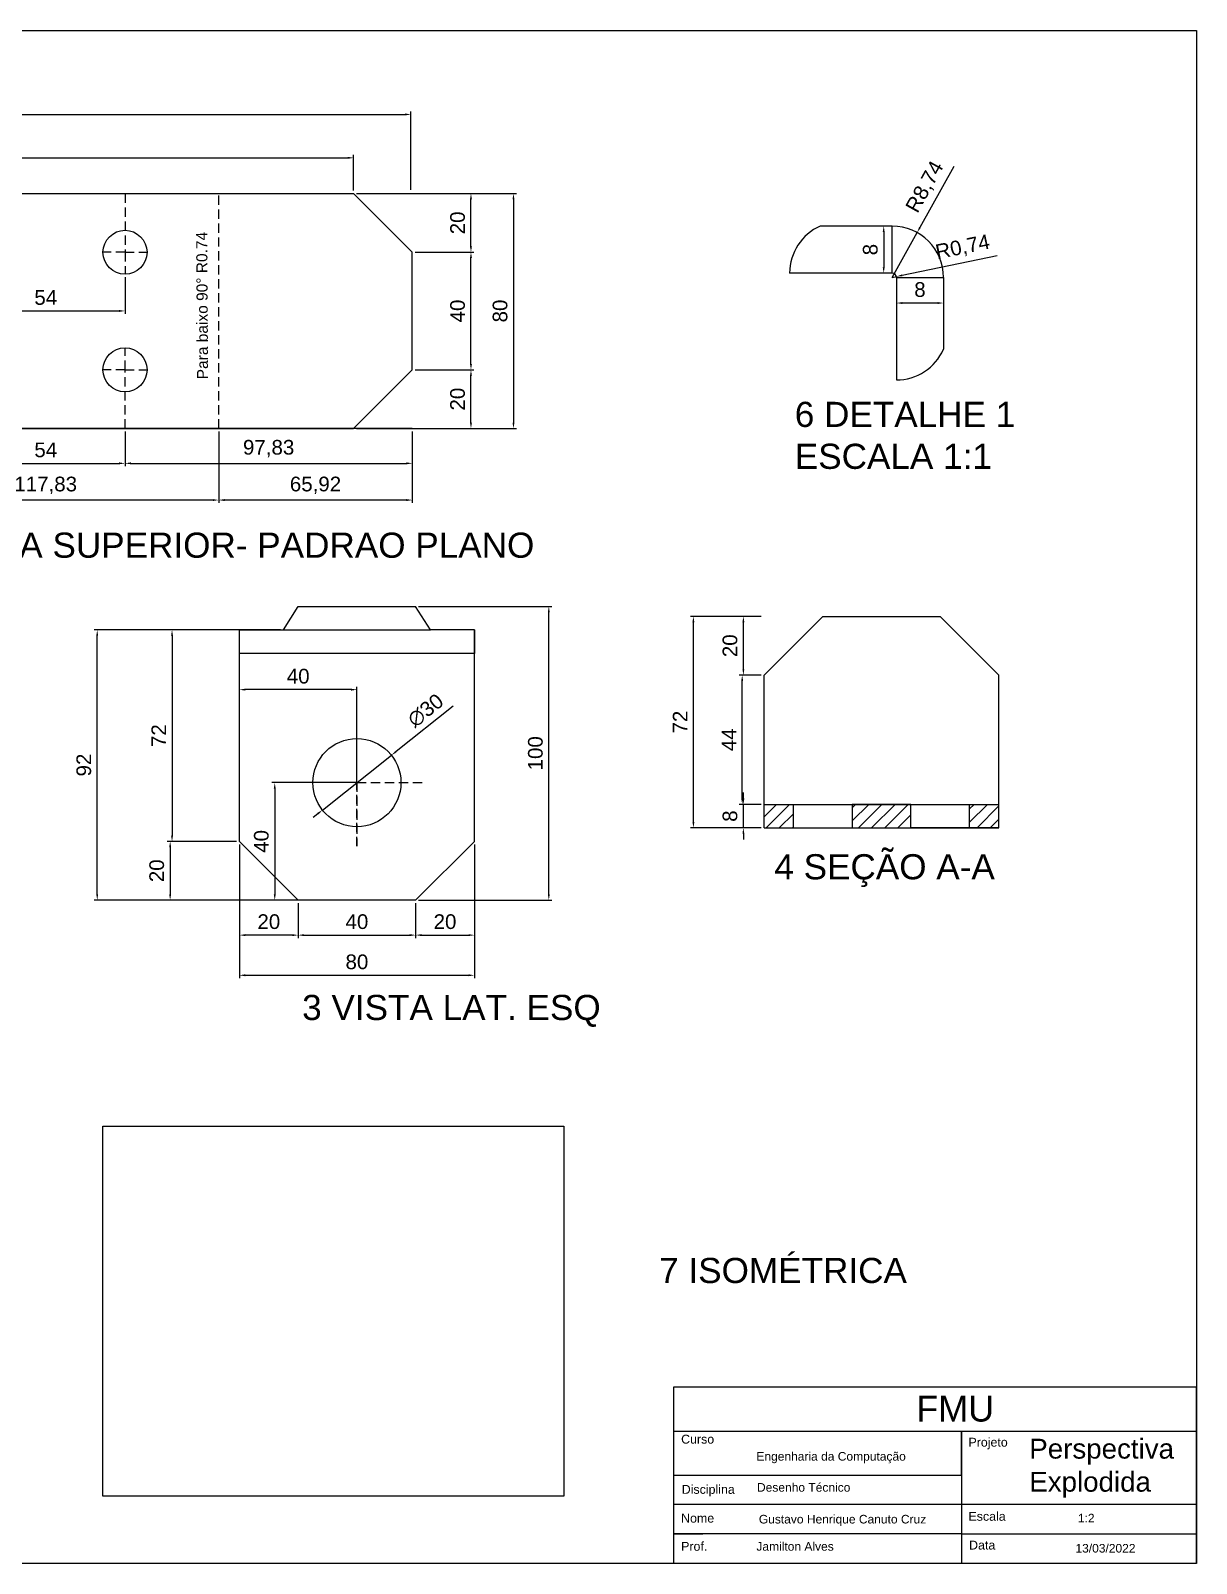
# Model space of a CAD drawing. Header units: millimetres. Extents: x 1505 to 2349, y 1843 to 2365.
# Drawn here: x 1952 to 2349, y 1843 to 2365 of the extents above; entities that cross this region are included whole.
import ezdxf

# ---------------------------------------------------------------- set-up
doc = ezdxf.new("R2010")
doc.units = ezdxf.units.MM
doc.linetypes.add('HIDDEN2', pattern=[4.7625, 3.175, -1.5875])
for name, color, linetype in [('medida 2', 155, 'Continuous'), ('Medidas', 251, 'Continuous'), ('NOMES', 12, 'Continuous'), ('Pontilhado', 7, 'HIDDEN2')]:
    doc.layers.add(name, color=color, linetype=linetype)
doc.styles.get("Standard").update_dxf_attribs({"font": 'arial.ttf'})
doc.dimstyles.new('ISO-25', dxfattribs={"dimtxt": 5, "dimasz": 2, "dimexe": 1, "dimexo": 1, "dimgap": 2, "dimtad": 1, "dimtxsty": 'Standard', "dimcen": 2.5, "dimadec": 0, "dimazin": 0, "dimtfac": 1, "dimtmove": 0, "dimatfit": 3, "dimfxl": 1, "dimarcsym": 0})
picture_1 = doc.add_image_def('image1.jpg', size_in_pixel=(440, 353))

# ---------------------------------------------------------------- blocks, each defined once
blk = doc.blocks.new('*D1')
at = {"layer": 'Defpoints', "color": 0, "transparency": 16777216}
for p in [(2081.22, 2336.63), (1601.9, 2309.99), (2081.22, 2309.99)]:
    blk.add_point(p, dxfattribs=at)
at = {"layer": 'Medidas', "color": 0, "lineweight": -2, "transparency": 16777216}
for p, q in [((1601.9, 2310.99), (1601.9, 2337.63)), ((1603.9, 2336.63), (2079.22, 2336.63)), ((2081.22, 2310.99), (2081.22, 2337.63))]:
    blk.add_line(p, q, dxfattribs=at)
at = {"layer": 'Medidas', "color": 0, "transparency": 16777216}
for points in [[(1603.9, 2336.97), (1603.9, 2336.3), (1601.9, 2336.63)], [(2079.22, 2336.97), (2079.22, 2336.3), (2081.22, 2336.63)]]:
    blk.add_solid(points, dxfattribs=at)
at = {"layer": 'Medidas', "color": 0, "transparency": 16777216, "insert": (1841.56, 2341.64), "char_height": 5, "attachment_point": 5}
blk.add_mtext('479,32', dxfattribs=at)
blk = doc.blocks.new('*D3')
at = {"layer": 'Defpoints', "color": 0, "transparency": 16777216}
for p in [(2061.7, 2309.71), (2061.7, 2229.71), (2116.15, 2229.71)]:
    blk.add_point(p, dxfattribs=at)
at = {"layer": 'Medidas', "color": 0, "lineweight": -2, "transparency": 16777216}
for p, q in [((2062.7, 2309.71), (2117.15, 2309.71)), ((2116.15, 2307.71), (2116.15, 2231.71)), ((2062.7, 2229.71), (2117.15, 2229.71))]:
    blk.add_line(p, q, dxfattribs=at)
at = {"layer": 'Medidas', "color": 0, "transparency": 16777216}
for points in [[(2115.82, 2307.71), (2116.48, 2307.71), (2116.15, 2309.71)], [(2115.82, 2231.71), (2116.48, 2231.71), (2116.15, 2229.71)]]:
    blk.add_solid(points, dxfattribs=at)
at = {"layer": 'Medidas', "color": 0, "transparency": 16777216, "insert": (2111.6, 2269.71), "char_height": 5, "attachment_point": 5, "rotation": 90}
blk.add_mtext('80', dxfattribs=at)
blk = doc.blocks.new('*D4')
at = {"layer": 'Defpoints', "color": 0, "transparency": 16777216}
for p in [(2081.7, 2249.71), (2101.68, 2249.71), (2081.7, 2229.71)]:
    blk.add_point(p, dxfattribs=at)
at = {"layer": 'Medidas', "color": 0, "lineweight": -2, "transparency": 16777216}
for p, q in [((2082.7, 2249.71), (2102.68, 2249.71)), ((2101.68, 2231.71), (2101.68, 2247.71)), ((2082.7, 2229.71), (2102.68, 2229.71))]:
    blk.add_line(p, q, dxfattribs=at)
at = {"layer": 'Medidas', "color": 0, "transparency": 16777216}
for points in [[(2101.34, 2247.71), (2102.01, 2247.71), (2101.68, 2249.71)], [(2101.34, 2231.71), (2102.01, 2231.71), (2101.68, 2229.71)]]:
    blk.add_solid(points, dxfattribs=at)
at = {"layer": 'Medidas', "color": 0, "transparency": 16777216, "insert": (2097.13, 2239.71), "char_height": 5, "attachment_point": 5, "rotation": 90}
blk.add_mtext('20', dxfattribs=at)
blk = doc.blocks.new('*D5')
at = {"layer": 'Defpoints', "color": 0, "transparency": 16777216}
for p in [(2081.7, 2289.71), (2101.68, 2289.71), (2081.7, 2249.71)]:
    blk.add_point(p, dxfattribs=at)
at = {"layer": 'Medidas', "color": 0, "lineweight": -2, "transparency": 16777216}
for p, q in [((2082.7, 2289.71), (2102.68, 2289.71)), ((2101.68, 2251.71), (2101.68, 2287.71)), ((2082.7, 2249.71), (2102.68, 2249.71))]:
    blk.add_line(p, q, dxfattribs=at)
at = {"layer": 'Medidas', "color": 0, "transparency": 16777216}
for points in [[(2101.34, 2287.71), (2102.01, 2287.71), (2101.68, 2289.71)], [(2101.34, 2251.71), (2102.01, 2251.71), (2101.68, 2249.71)]]:
    blk.add_solid(points, dxfattribs=at)
at = {"layer": 'Medidas', "color": 0, "transparency": 16777216, "insert": (2097.13, 2269.71), "char_height": 5, "attachment_point": 5, "rotation": 90}
blk.add_mtext('40', dxfattribs=at)
blk = doc.blocks.new('*D6')
at = {"layer": 'Defpoints', "color": 0, "transparency": 16777216}
for p in [(2081.7, 2309.71), (2101.68, 2309.71), (2081.7, 2289.71)]:
    blk.add_point(p, dxfattribs=at)
at = {"layer": 'Medidas', "color": 0, "lineweight": -2, "transparency": 16777216}
for p, q in [((2082.7, 2309.71), (2102.68, 2309.71)), ((2101.68, 2291.71), (2101.68, 2307.71)), ((2082.7, 2289.71), (2102.68, 2289.71))]:
    blk.add_line(p, q, dxfattribs=at)
at = {"layer": 'Medidas', "color": 0, "transparency": 16777216}
for points in [[(2101.34, 2307.71), (2102.01, 2307.71), (2101.68, 2309.71)], [(2101.34, 2291.71), (2102.01, 2291.71), (2101.68, 2289.71)]]:
    blk.add_solid(points, dxfattribs=at)
at = {"layer": 'Medidas', "color": 0, "transparency": 16777216, "insert": (2097.13, 2299.71), "char_height": 5, "attachment_point": 5, "rotation": 90}
blk.add_mtext('20', dxfattribs=at)
blk = doc.blocks.new('*D11')
at = {"layer": 'Defpoints', "color": 0, "transparency": 16777216}
for p in [(2061.7, 2321.86), (1797.21, 2309.71), (2061.7, 2309.71)]:
    blk.add_point(p, dxfattribs=at)
at = {"layer": 'Medidas', "color": 0, "lineweight": -2, "transparency": 16777216}
for p, q in [((1797.21, 2310.71), (1797.21, 2322.86)), ((2061.7, 2310.71), (2061.7, 2322.86)), ((1799.21, 2321.86), (2059.7, 2321.86))]:
    blk.add_line(p, q, dxfattribs=at)
at = {"layer": 'Medidas', "color": 0, "transparency": 16777216}
for points in [[(1799.21, 2322.19), (1799.21, 2321.53), (1797.21, 2321.86)], [(2059.7, 2322.19), (2059.7, 2321.53), (2061.7, 2321.86)]]:
    blk.add_solid(points, dxfattribs=at)
at = {"layer": 'Medidas', "color": 0, "transparency": 16777216, "insert": (1929.45, 2326.86), "char_height": 5, "attachment_point": 5}
blk.add_mtext('264,49', dxfattribs=at)
blk = doc.blocks.new('*D12')
at = {"layer": 'Defpoints', "color": 0, "transparency": 16777216}
for p in [(1929.87, 2282.21), (1983.87, 2282.21), (1983.87, 2269.73)]:
    blk.add_point(p, dxfattribs=at)
at = {"layer": 'Medidas', "color": 0, "lineweight": -2, "transparency": 16777216}
for p, q in [((1929.87, 2281.21), (1929.87, 2268.73)), ((1983.87, 2281.21), (1983.87, 2268.73)), ((1931.87, 2269.73), (1981.87, 2269.73))]:
    blk.add_line(p, q, dxfattribs=at)
at = {"layer": 'Medidas', "color": 0, "transparency": 16777216}
for points in [[(1931.87, 2270.07), (1931.87, 2269.4), (1929.87, 2269.73)], [(1981.87, 2270.07), (1981.87, 2269.4), (1983.87, 2269.73)]]:
    blk.add_solid(points, dxfattribs=at)
at = {"layer": 'Medidas', "color": 0, "transparency": 16777216, "insert": (1956.87, 2274.28), "char_height": 5, "attachment_point": 5}
blk.add_mtext('54', dxfattribs=at)
blk = doc.blocks.new('*D13')
at = {"layer": 'Defpoints', "color": 0, "transparency": 16777216}
for p in [(1929.87, 2229.71), (1983.87, 2229.71), (1983.87, 2217.85)]:
    blk.add_point(p, dxfattribs=at)
at = {"layer": 'Medidas', "color": 0, "lineweight": -2, "transparency": 16777216}
for p, q in [((1929.87, 2228.71), (1929.87, 2216.85)), ((1983.87, 2228.71), (1983.87, 2216.85)), ((1931.87, 2217.85), (1981.87, 2217.85))]:
    blk.add_line(p, q, dxfattribs=at)
at = {"layer": 'Medidas', "color": 0, "transparency": 16777216}
for points in [[(1931.87, 2218.19), (1931.87, 2217.52), (1929.87, 2217.85)], [(1981.87, 2218.19), (1981.87, 2217.52), (1983.87, 2217.85)]]:
    blk.add_solid(points, dxfattribs=at)
at = {"layer": 'Medidas', "color": 0, "transparency": 16777216, "insert": (1956.87, 2222.4), "char_height": 5, "attachment_point": 5}
blk.add_mtext('54', dxfattribs=at)
blk = doc.blocks.new('*D16')
at = {"layer": 'Defpoints', "color": 0, "transparency": 16777216}
for p in [(1983.87, 2229.71), (2081.7, 2229.71), (2081.7, 2217.85)]:
    blk.add_point(p, dxfattribs=at)
at = {"layer": 'Medidas', "color": 0, "lineweight": -2, "transparency": 16777216}
for p, q in [((1983.87, 2228.71), (1983.87, 2216.85)), ((2081.7, 2228.71), (2081.7, 2216.85)), ((1985.87, 2217.85), (2079.7, 2217.85))]:
    blk.add_line(p, q, dxfattribs=at)
at = {"layer": 'Medidas', "color": 0, "transparency": 16777216}
for points in [[(1985.87, 2218.19), (1985.87, 2217.52), (1983.87, 2217.85)], [(2079.7, 2218.19), (2079.7, 2217.52), (2081.7, 2217.85)]]:
    blk.add_solid(points, dxfattribs=at)
at = {"layer": 'Medidas', "color": 0, "transparency": 16777216, "insert": (2032.78, 2222.86), "char_height": 5, "attachment_point": 5}
blk.add_mtext('97,83', dxfattribs=at)
blk = doc.blocks.new('*D17')
at = {"layer": 'Defpoints', "color": 0, "transparency": 16777216}
for p in [(2015.78, 2229.71), (2081.7, 2229.71), (2015.78, 2205.35)]:
    blk.add_point(p, dxfattribs=at)
at = {"layer": 'medida 2', "color": 0, "lineweight": -2, "transparency": 16777216}
for p, q in [((2015.78, 2228.71), (2015.78, 2204.35)), ((2081.7, 2228.71), (2081.7, 2204.35)), ((2079.7, 2205.35), (2017.78, 2205.35))]:
    blk.add_line(p, q, dxfattribs=at)
at = {"layer": 'medida 2', "color": 0, "transparency": 16777216}
for points in [[(2017.78, 2205.68), (2017.78, 2205.02), (2015.78, 2205.35)], [(2079.7, 2205.68), (2079.7, 2205.02), (2081.7, 2205.35)]]:
    blk.add_solid(points, dxfattribs=at)
at = {"layer": 'medida 2', "color": 0, "transparency": 16777216, "insert": (2048.74, 2210.35), "char_height": 5, "attachment_point": 5}
blk.add_mtext('65,92', dxfattribs=at)
blk = doc.blocks.new('*D18')
at = {"layer": 'Defpoints', "color": 0, "transparency": 16777216}
for p in [(1897.95, 2229.71), (2015.78, 2229.71), (1897.95, 2205.35)]:
    blk.add_point(p, dxfattribs=at)
at = {"layer": 'medida 2', "color": 0, "lineweight": -2, "transparency": 16777216}
for p, q in [((1897.95, 2228.71), (1897.95, 2204.35)), ((2015.78, 2228.71), (2015.78, 2204.35)), ((2013.78, 2205.35), (1899.95, 2205.35))]:
    blk.add_line(p, q, dxfattribs=at)
at = {"layer": 'medida 2', "color": 0, "transparency": 16777216}
for points in [[(1899.95, 2205.68), (1899.95, 2205.02), (1897.95, 2205.35)], [(2013.78, 2205.68), (2013.78, 2205.02), (2015.78, 2205.35)]]:
    blk.add_solid(points, dxfattribs=at)
at = {"layer": 'medida 2', "color": 0, "transparency": 16777216, "insert": (1956.86, 2210.35), "char_height": 5, "attachment_point": 5}
blk.add_mtext('117,83', dxfattribs=at)
blk = doc.blocks.new('*D67')
at = {"layer": 'Defpoints', "color": 0, "transparency": 16777216}
for p in [(2022.84, 2161.14), (1999.88, 2089.14), (2022.84, 2089.14)]:
    blk.add_point(p, dxfattribs=at)
at = {"layer": 'Medidas', "color": 0, "lineweight": -2, "transparency": 16777216}
for p, q in [((2021.84, 2161.14), (1998.88, 2161.14)), ((1999.88, 2159.14), (1999.88, 2091.14)), ((2021.84, 2089.14), (1998.88, 2089.14))]:
    blk.add_line(p, q, dxfattribs=at)
at = {"layer": 'Medidas', "color": 0, "transparency": 16777216}
for points in [[(1999.55, 2159.14), (2000.22, 2159.14), (1999.88, 2161.14)], [(1999.55, 2091.14), (2000.22, 2091.14), (1999.88, 2089.14)]]:
    blk.add_solid(points, dxfattribs=at)
at = {"layer": 'Medidas', "color": 0, "transparency": 16777216, "insert": (1995.37, 2125.14), "char_height": 5, "attachment_point": 5, "rotation": 90}
blk.add_mtext('72', dxfattribs=at)
blk = doc.blocks.new('*D68')
at = {"layer": 'Defpoints', "color": 0, "transparency": 16777216}
for p in [(2022.84, 2089.14), (1999.24, 2069.14), (2022.84, 2069.14)]:
    blk.add_point(p, dxfattribs=at)
at = {"layer": 'Medidas', "color": 0, "lineweight": -2, "transparency": 16777216}
for p, q in [((2021.84, 2089.14), (1998.24, 2089.14)), ((1999.24, 2087.14), (1999.24, 2071.14)), ((2021.84, 2069.14), (1998.24, 2069.14))]:
    blk.add_line(p, q, dxfattribs=at)
at = {"layer": 'Medidas', "color": 0, "transparency": 16777216}
for points in [[(1998.91, 2087.14), (1999.58, 2087.14), (1999.24, 2089.14)], [(1998.91, 2071.14), (1999.58, 2071.14), (1999.24, 2069.14)]]:
    blk.add_solid(points, dxfattribs=at)
at = {"layer": 'Medidas', "color": 0, "transparency": 16777216, "insert": (1994.69, 2079.14), "char_height": 5, "attachment_point": 5, "rotation": 90}
blk.add_mtext('20', dxfattribs=at)
blk = doc.blocks.new('*D69')
at = {"layer": 'Defpoints', "color": 0, "transparency": 16777216}
for p in [(2022.84, 2069.14), (2042.84, 2069.14), (2022.84, 2057.23)]:
    blk.add_point(p, dxfattribs=at)
at = {"layer": 'Medidas', "color": 0, "lineweight": -2, "transparency": 16777216}
for p, q in [((2022.84, 2068.14), (2022.84, 2056.23)), ((2042.84, 2068.14), (2042.84, 2056.23)), ((2040.84, 2057.23), (2024.84, 2057.23))]:
    blk.add_line(p, q, dxfattribs=at)
at = {"layer": 'Medidas', "color": 0, "transparency": 16777216}
for points in [[(2024.84, 2057.57), (2024.84, 2056.9), (2022.84, 2057.23)], [(2040.84, 2057.57), (2040.84, 2056.9), (2042.84, 2057.23)]]:
    blk.add_solid(points, dxfattribs=at)
at = {"layer": 'Medidas', "color": 0, "transparency": 16777216, "insert": (2032.84, 2061.79), "char_height": 5, "attachment_point": 5}
blk.add_mtext('20', dxfattribs=at)
blk = doc.blocks.new('*D70')
at = {"layer": 'Defpoints', "color": 0, "transparency": 16777216}
for p in [(2042.84, 2069.14), (2082.84, 2069.14), (2082.84, 2057.23)]:
    blk.add_point(p, dxfattribs=at)
at = {"layer": 'Medidas', "color": 0, "lineweight": -2, "transparency": 16777216}
for p, q in [((2042.84, 2068.14), (2042.84, 2056.23)), ((2082.84, 2068.14), (2082.84, 2056.23)), ((2044.84, 2057.23), (2080.84, 2057.23))]:
    blk.add_line(p, q, dxfattribs=at)
at = {"layer": 'Medidas', "color": 0, "transparency": 16777216}
for points in [[(2044.84, 2057.57), (2044.84, 2056.9), (2042.84, 2057.23)], [(2080.84, 2057.57), (2080.84, 2056.9), (2082.84, 2057.23)]]:
    blk.add_solid(points, dxfattribs=at)
at = {"layer": 'Medidas', "color": 0, "transparency": 16777216, "insert": (2062.84, 2061.79), "char_height": 5, "attachment_point": 5}
blk.add_mtext('40', dxfattribs=at)
blk = doc.blocks.new('*D71')
at = {"layer": 'Defpoints', "color": 0, "transparency": 16777216}
for p in [(2082.84, 2069.14), (2102.84, 2069.14), (2102.84, 2057.23)]:
    blk.add_point(p, dxfattribs=at)
at = {"layer": 'Medidas', "color": 0, "lineweight": -2, "transparency": 16777216}
for p, q in [((2082.84, 2068.14), (2082.84, 2056.23)), ((2102.84, 2068.14), (2102.84, 2056.23)), ((2084.84, 2057.23), (2100.84, 2057.23))]:
    blk.add_line(p, q, dxfattribs=at)
at = {"layer": 'Medidas', "color": 0, "transparency": 16777216}
for points in [[(2084.84, 2057.57), (2084.84, 2056.9), (2082.84, 2057.23)], [(2100.84, 2057.57), (2100.84, 2056.9), (2102.84, 2057.23)]]:
    blk.add_solid(points, dxfattribs=at)
at = {"layer": 'Medidas', "color": 0, "transparency": 16777216, "insert": (2092.84, 2061.79), "char_height": 5, "attachment_point": 5}
blk.add_mtext('20', dxfattribs=at)
blk = doc.blocks.new('*D72')
at = {"layer": 'Defpoints', "color": 0, "transparency": 16777216}
for p in [(2022.84, 2089.14), (2102.84, 2089.14), (2102.84, 2043.56)]:
    blk.add_point(p, dxfattribs=at)
at = {"layer": 'medida 2', "color": 0, "lineweight": -2, "transparency": 16777216}
for p, q in [((2022.84, 2088.14), (2022.84, 2042.56)), ((2102.84, 2088.14), (2102.84, 2042.56)), ((2024.84, 2043.56), (2100.84, 2043.56))]:
    blk.add_line(p, q, dxfattribs=at)
at = {"layer": 'medida 2', "color": 0, "transparency": 16777216}
for points in [[(2024.84, 2043.9), (2024.84, 2043.23), (2022.84, 2043.56)], [(2100.84, 2043.9), (2100.84, 2043.23), (2102.84, 2043.56)]]:
    blk.add_solid(points, dxfattribs=at)
at = {"layer": 'medida 2', "color": 0, "transparency": 16777216, "insert": (2062.84, 2048.11), "char_height": 5, "attachment_point": 5}
blk.add_mtext('80', dxfattribs=at)
blk = doc.blocks.new('*D73')
at = {"layer": 'Defpoints', "color": 0, "transparency": 16777216}
for p in [(2082.84, 2169.14), (2128.19, 2169.14), (2082.84, 2069.14)]:
    blk.add_point(p, dxfattribs=at)
at = {"layer": 'Medidas', "color": 0, "lineweight": -2, "transparency": 16777216}
for p, q in [((2083.84, 2169.14), (2129.19, 2169.14)), ((2128.19, 2071.14), (2128.19, 2167.14)), ((2083.84, 2069.14), (2129.19, 2069.14))]:
    blk.add_line(p, q, dxfattribs=at)
at = {"layer": 'Medidas', "color": 0, "transparency": 16777216}
for points in [[(2127.85, 2167.14), (2128.52, 2167.14), (2128.19, 2169.14)], [(2127.85, 2071.14), (2128.52, 2071.14), (2128.19, 2069.14)]]:
    blk.add_solid(points, dxfattribs=at)
at = {"layer": 'Medidas', "color": 0, "transparency": 16777216, "insert": (2123.63, 2119.14), "char_height": 5, "attachment_point": 5, "rotation": 90}
blk.add_mtext('100', dxfattribs=at)
blk = doc.blocks.new('*D74')
at = {"layer": 'Defpoints', "color": 0, "transparency": 16777216}
for p in [(2074.59, 2118.47), (2051.1, 2099.82)]:
    blk.add_point(p, dxfattribs=at)
at = {"layer": 'medida 2', "color": 0, "lineweight": -2, "transparency": 16777216}
for p, q in [((2095.64, 2135.18), (2076.16, 2119.71)), ((2051.1, 2099.82), (2074.59, 2118.47)), ((2049.53, 2098.57), (2047.96, 2097.33))]:
    blk.add_line(p, q, dxfattribs=at)
at = {"layer": 'medida 2', "color": 0, "transparency": 16777216}
for points in [[(2075.95, 2119.97), (2076.37, 2119.45), (2074.59, 2118.47)], [(2049.32, 2098.83), (2049.74, 2098.31), (2051.1, 2099.82)]]:
    blk.add_solid(points, dxfattribs=at)
at = {"layer": 'medida 2', "color": 0, "transparency": 16777216, "insert": (2086.23, 2133.7), "char_height": 5, "attachment_point": 5, "rotation": 38.4429}
blk.add_mtext('∅30', dxfattribs=at)
blk = doc.blocks.new('*D75')
at = {"layer": 'Defpoints', "color": 0, "transparency": 16777216}
for p in [(2062.84, 2109.14), (2034.86, 2069.14), (2062.84, 2069.14)]:
    blk.add_point(p, dxfattribs=at)
at = {"layer": 'Medidas', "color": 0, "lineweight": -2, "transparency": 16777216}
for p, q in [((2061.84, 2109.14), (2033.86, 2109.14)), ((2034.86, 2107.14), (2034.86, 2071.14)), ((2061.84, 2069.14), (2033.86, 2069.14))]:
    blk.add_line(p, q, dxfattribs=at)
at = {"layer": 'Medidas', "color": 0, "transparency": 16777216}
for points in [[(2034.53, 2107.14), (2035.19, 2107.14), (2034.86, 2109.14)], [(2034.53, 2071.14), (2035.19, 2071.14), (2034.86, 2069.14)]]:
    blk.add_solid(points, dxfattribs=at)
at = {"layer": 'Medidas', "color": 0, "transparency": 16777216, "insert": (2030.31, 2089.14), "char_height": 5, "attachment_point": 5, "rotation": 90}
blk.add_mtext('40', dxfattribs=at)
blk = doc.blocks.new('*D76')
at = {"layer": 'Defpoints', "color": 0, "transparency": 16777216}
for p in [(2022.84, 2140.8), (2062.84, 2109.14), (2022.84, 2089.14)]:
    blk.add_point(p, dxfattribs=at)
at = {"layer": 'Medidas', "color": 0, "lineweight": -2, "transparency": 16777216}
for p, q in [((2022.84, 2090.14), (2022.84, 2141.8)), ((2060.84, 2140.8), (2024.84, 2140.8)), ((2062.84, 2110.14), (2062.84, 2141.8))]:
    blk.add_line(p, q, dxfattribs=at)
at = {"layer": 'Medidas', "color": 0, "transparency": 16777216}
for points in [[(2024.84, 2141.14), (2024.84, 2140.47), (2022.84, 2140.8)], [(2060.84, 2141.14), (2060.84, 2140.47), (2062.84, 2140.8)]]:
    blk.add_solid(points, dxfattribs=at)
at = {"layer": 'Medidas', "color": 0, "transparency": 16777216, "insert": (2042.84, 2145.36), "char_height": 5, "attachment_point": 5}
blk.add_mtext('40', dxfattribs=at)
blk = doc.blocks.new('*D77')
at = {"layer": 'Defpoints', "color": 0, "transparency": 16777216}
for p in [(2194.44, 2101.75), (2201.48, 2101.75), (2201.48, 2093.75)]:
    blk.add_point(p, dxfattribs=at)
at = {"layer": 'Medidas', "color": 0, "lineweight": -2, "transparency": 16777216}
for p, q in [((2194.44, 2103.75), (2194.44, 2105.75)), ((2200.48, 2101.75), (2193.44, 2101.75)), ((2194.44, 2093.75), (2194.44, 2101.75)), ((2200.48, 2093.75), (2193.44, 2093.75)), ((2194.44, 2091.75), (2194.44, 2089.75))]:
    blk.add_line(p, q, dxfattribs=at)
at = {"layer": 'Medidas', "color": 0, "transparency": 16777216}
for points in [[(2194.11, 2103.75), (2194.78, 2103.75), (2194.44, 2101.75)], [(2194.11, 2091.75), (2194.78, 2091.75), (2194.44, 2093.75)]]:
    blk.add_solid(points, dxfattribs=at)
at = {"layer": 'Medidas', "color": 0, "transparency": 16777216, "insert": (2189.89, 2097.75), "char_height": 5, "attachment_point": 5, "rotation": 90}
blk.add_mtext('8', dxfattribs=at)
blk = doc.blocks.new('*D78')
at = {"layer": 'Defpoints', "color": 0, "transparency": 16777216}
for p in [(2194.04, 2145.75), (2201.48, 2145.75), (2201.48, 2101.75)]:
    blk.add_point(p, dxfattribs=at)
at = {"layer": 'Medidas', "color": 0, "lineweight": -2, "transparency": 16777216}
for p, q in [((2200.48, 2145.75), (2193.04, 2145.75)), ((2194.04, 2103.75), (2194.04, 2143.75)), ((2200.48, 2101.75), (2193.04, 2101.75))]:
    blk.add_line(p, q, dxfattribs=at)
at = {"layer": 'Medidas', "color": 0, "transparency": 16777216}
for points in [[(2193.71, 2143.75), (2194.37, 2143.75), (2194.04, 2145.75)], [(2193.71, 2103.75), (2194.37, 2103.75), (2194.04, 2101.75)]]:
    blk.add_solid(points, dxfattribs=at)
at = {"layer": 'Medidas', "color": 0, "transparency": 16777216, "insert": (2189.54, 2123.75), "char_height": 5, "attachment_point": 5, "rotation": 90}
blk.add_mtext('44', dxfattribs=at)
blk = doc.blocks.new('*D79')
at = {"layer": 'Defpoints', "color": 0, "transparency": 16777216}
for p in [(2194.44, 2165.75), (2201.48, 2165.75), (2201.48, 2145.75)]:
    blk.add_point(p, dxfattribs=at)
at = {"layer": 'Medidas', "color": 0, "lineweight": -2, "transparency": 16777216}
for p, q in [((2200.48, 2165.75), (2193.44, 2165.75)), ((2194.44, 2147.75), (2194.44, 2163.75)), ((2200.48, 2145.75), (2193.44, 2145.75))]:
    blk.add_line(p, q, dxfattribs=at)
at = {"layer": 'Medidas', "color": 0, "transparency": 16777216}
for points in [[(2194.11, 2163.75), (2194.78, 2163.75), (2194.44, 2165.75)], [(2194.11, 2147.75), (2194.78, 2147.75), (2194.44, 2145.75)]]:
    blk.add_solid(points, dxfattribs=at)
at = {"layer": 'Medidas', "color": 0, "transparency": 16777216, "insert": (2189.89, 2155.75), "char_height": 5, "attachment_point": 5, "rotation": 90}
blk.add_mtext('20', dxfattribs=at)
blk = doc.blocks.new('*D80')
at = {"layer": 'Defpoints', "color": 0, "transparency": 16777216}
for p in [(2177.42, 2165.75), (2201.48, 2165.75), (2201.48, 2093.75)]:
    blk.add_point(p, dxfattribs=at)
at = {"layer": 'medida 2', "color": 0, "lineweight": -2, "transparency": 16777216}
for p, q in [((2200.48, 2165.75), (2176.42, 2165.75)), ((2177.42, 2095.75), (2177.42, 2163.75)), ((2200.48, 2093.75), (2176.42, 2093.75))]:
    blk.add_line(p, q, dxfattribs=at)
at = {"layer": 'medida 2', "color": 0, "transparency": 16777216}
for points in [[(2177.09, 2163.75), (2177.75, 2163.75), (2177.42, 2165.75)], [(2177.09, 2095.75), (2177.75, 2095.75), (2177.42, 2093.75)]]:
    blk.add_solid(points, dxfattribs=at)
at = {"layer": 'medida 2', "color": 0, "transparency": 16777216, "insert": (2172.91, 2129.75), "char_height": 5, "attachment_point": 5, "rotation": 90}
blk.add_mtext('72', dxfattribs=at)
blk = doc.blocks.new('*D81')
at = {"layer": 'Defpoints', "color": 0, "transparency": 16777216}
for p in [(1974.41, 2161.14), (2037.84, 2161.14), (2042.84, 2069.14)]:
    blk.add_point(p, dxfattribs=at)
at = {"layer": 'medida 2', "color": 0, "lineweight": -2, "transparency": 16777216}
for p, q in [((2036.84, 2161.14), (1973.41, 2161.14)), ((1974.41, 2071.14), (1974.41, 2159.14)), ((2041.84, 2069.14), (1973.41, 2069.14))]:
    blk.add_line(p, q, dxfattribs=at)
at = {"layer": 'medida 2', "color": 0, "transparency": 16777216}
for points in [[(1974.08, 2159.14), (1974.74, 2159.14), (1974.41, 2161.14)], [(1974.08, 2071.14), (1974.74, 2071.14), (1974.41, 2069.14)]]:
    blk.add_solid(points, dxfattribs=at)
at = {"layer": 'medida 2', "color": 0, "transparency": 16777216, "insert": (1969.86, 2115.14), "char_height": 5, "attachment_point": 5, "rotation": 90}
blk.add_mtext('92', dxfattribs=at)
blk = doc.blocks.new('*D82')
at = {"layer": 'Defpoints', "color": 0, "transparency": 16777216}
for p in [(2253.6, 2296.41), (2245.09, 2281.14)]:
    blk.add_point(p, dxfattribs=at)
at = {"layer": 'medida 2', "color": 0, "lineweight": -2, "transparency": 16777216}
for p, q in [((2266.12, 2318.91), (2254.57, 2298.16)), ((2245.09, 2281.14), (2253.6, 2296.41))]:
    blk.add_line(p, q, dxfattribs=at)
at = {"layer": 'medida 2', "color": 0, "transparency": 16777216}
blk.add_solid([(2254.28, 2298.32), (2254.86, 2298), (2253.6, 2296.41)], dxfattribs=at)
at = {"layer": 'medida 2', "color": 0, "transparency": 16777216, "insert": (2256.46, 2311.85), "char_height": 5, "attachment_point": 5, "rotation": 60.8958}
blk.add_mtext('R8,74', dxfattribs=at)
blk = doc.blocks.new('*D83')
at = {"layer": 'Defpoints', "color": 0, "transparency": 16777216}
for p in [(2245.09, 2281.14), (2246.54, 2281.44)]:
    blk.add_point(p, dxfattribs=at)
at = {"layer": 'medida 2', "color": 0, "lineweight": -2, "transparency": 16777216}
for p, q in [((2280.82, 2288.47), (2248.5, 2281.84)), ((2245.09, 2281.14), (2246.54, 2281.44))]:
    blk.add_line(p, q, dxfattribs=at)
at = {"layer": 'medida 2', "color": 0, "transparency": 16777216}
blk.add_solid([(2248.43, 2282.17), (2248.57, 2281.51), (2246.54, 2281.44)], dxfattribs=at)
at = {"layer": 'medida 2', "color": 0, "transparency": 16777216, "insert": (2269.16, 2291.18), "char_height": 5, "width": 1.2549, "attachment_point": 5, "rotation": 11.5867}
blk.add_mtext('R0,74', dxfattribs=at)
blk = doc.blocks.new('*D84')
at = {"layer": 'Defpoints', "color": 0, "transparency": 16777216}
for p in [(2245.09, 2298.62), (2242.23, 2282.62), (2245.09, 2282.62)]:
    blk.add_point(p, dxfattribs=at)
at = {"layer": 'Medidas', "color": 0, "lineweight": -2, "transparency": 16777216}
for p, q in [((2244.09, 2298.62), (2241.23, 2298.62)), ((2242.23, 2296.62), (2242.23, 2284.62)), ((2244.09, 2282.62), (2241.23, 2282.62))]:
    blk.add_line(p, q, dxfattribs=at)
at = {"layer": 'Medidas', "color": 0, "transparency": 16777216}
for points in [[(2241.89, 2296.62), (2242.56, 2296.62), (2242.23, 2298.62)], [(2241.89, 2284.62), (2242.56, 2284.62), (2242.23, 2282.62)]]:
    blk.add_solid(points, dxfattribs=at)
at = {"layer": 'Medidas', "color": 0, "transparency": 16777216, "insert": (2237.67, 2290.62), "char_height": 5, "attachment_point": 5, "rotation": 90}
blk.add_mtext('8', dxfattribs=at)
blk = doc.blocks.new('*D85')
at = {"layer": 'Defpoints', "color": 0, "transparency": 16777216}
for p in [(2246.57, 2281.14), (2262.57, 2281.14), (2246.57, 2272.43)]:
    blk.add_point(p, dxfattribs=at)
at = {"layer": 'Medidas', "color": 0, "lineweight": -2, "transparency": 16777216}
for p, q in [((2246.57, 2280.14), (2246.57, 2271.43)), ((2262.57, 2280.14), (2262.57, 2271.43)), ((2260.57, 2272.43), (2248.57, 2272.43))]:
    blk.add_line(p, q, dxfattribs=at)
at = {"layer": 'Medidas', "color": 0, "transparency": 16777216}
for points in [[(2248.57, 2272.77), (2248.57, 2272.1), (2246.57, 2272.43)], [(2260.57, 2272.77), (2260.57, 2272.1), (2262.57, 2272.43)]]:
    blk.add_solid(points, dxfattribs=at)
at = {"layer": 'Medidas', "color": 0, "transparency": 16777216, "insert": (2254.57, 2276.99), "char_height": 5, "attachment_point": 5}
blk.add_mtext('8', dxfattribs=at)

msp = doc.modelspace()

# ---------------------------------------------------------------- hatches: boundary and pattern name
h = msp.add_hatch()
h.set_pattern_fill('ANSI31', color=256)
h.set_pattern_definition([(45, (160.0177, 11.1817), (-2.245064, 2.245064), [])])
h.paths.add_polyline_path([(2201.476, 2101.75), (2201.476, 2093.75), (2211.476, 2093.75), (2211.476, 2101.75)])
h.paths.add_polyline_path([(2251.476, 2093.75), (2251.476, 2101.75), (2231.476, 2101.75), (2231.476, 2093.75)])
h.paths.add_polyline_path([(2281.476, 2101.75), (2271.476, 2101.75), (2271.476, 2093.75), (2281.476, 2093.75)])

# ---------------------------------------------------------------- linework, layer by layer
for p, q in [((1797.207, 2309.707), (2061.697, 2309.707)), ((1846.256, 2309.707), (1959.916, 2309.707)), ((1929.867, 2309.707), (1983.867, 2309.707)), ((1959.916, 2309.707), (2013.916, 2309.707)), ((2081.697, 2289.707), (2061.697, 2309.707)), ((2245.093, 2298.621), (2220.636, 2298.621)), ((2245.093, 2282.621), (2245.093, 2298.621)), ((2081.697, 2249.707), (2081.697, 2289.707)), ((2227.676, 2282.621), (2210.196, 2282.621)), ((2245.093, 2282.621), (2227.676, 2282.621)), ((2246.573, 2281.141), (2262.573, 2281.141)), ((2246.573, 2281.141), (2246.573, 2263.724)), ((2262.573, 2281.141), (2262.573, 2256.685)), ((2246.573, 2263.724), (2246.573, 2246.244)), ((2081.697, 2249.707), (2061.697, 2229.707)), ((1797.207, 2229.707), (2061.697, 2229.707)), ((1846.117, 2229.707), (1959.777, 2229.707)), ((1983.867, 2229.707), (1929.867, 2229.707)), ((1959.777, 2229.707), (2013.777, 2229.707)), ((2081.697, 2229.707), (1983.867, 2229.707)), ((2081.697, 2229.707), (2015.777, 2229.707)), ((2037.844, 2161.142), (2042.844, 2169.142)), ((2042.844, 2169.142), (2082.844, 2169.142)), ((2087.844, 2161.142), (2082.844, 2169.142)), ((2201.476, 2145.75), (2221.476, 2165.75)), ((2221.476, 2165.75), (2261.476, 2165.75)), ((2281.476, 2145.75), (2261.476, 2165.75)), ((2022.844, 2089.142), (2022.844, 2161.142)), ((2022.844, 2161.142), (2037.844, 2161.142)), ((2037.844, 2161.142), (2087.844, 2161.142)), ((2102.844, 2161.142), (2087.844, 2161.142)), ((2102.844, 2089.142), (2102.844, 2161.142)), ((2102.844, 2161.142), (2102.844, 2153.142)), ((2102.844, 2153.142), (2022.844, 2153.142)), ((2201.476, 2101.75), (2201.476, 2145.75)), ((2281.476, 2101.75), (2281.476, 2145.75)), ((2201.476, 2093.75), (2201.476, 2101.75)), ((2201.476, 2101.75), (2281.476, 2101.75)), ((2211.476, 2093.75), (2211.476, 2101.75)), ((2251.476, 2101.75), (2231.476, 2101.75)), ((2231.476, 2101.75), (2231.476, 2093.75)), ((2251.476, 2093.75), (2251.476, 2101.75)), ((2271.476, 2093.75), (2271.476, 2101.75)), ((2281.476, 2093.75), (2281.476, 2101.75)), ((2201.476, 2093.75), (2281.476, 2093.75)), ((2201.476, 2093.75), (2211.476, 2093.75)), ((2271.476, 2093.75), (2251.476, 2093.75)), ((2281.476, 2093.75), (2271.476, 2093.75)), ((2022.844, 2089.142), (2022.844, 2089.142)), ((2022.844, 2089.142), (2042.844, 2069.142)), ((2082.844, 2069.142), (2102.844, 2089.142)), ((2082.844, 2069.142), (2042.844, 2069.142)), ((2082.844, 2069.142), (2062.844, 2069.142)), ((2348.69, 1903.357), (2170.69, 1903.357)), ((2170.69, 1903.357), (2170.69, 1843.357)), ((2348.69, 1843.357), (2348.69, 1903.357)), ((2170.69, 1888.357), (2348.69, 1888.357)), ((2170.69, 1888.357), (2170.69, 1873.357)), ((2268.69, 1873.357), (2268.69, 1888.357)), ((2268.69, 1888.357), (2268.69, 1843.357)), ((2170.69, 1873.357), (2268.69, 1873.357)), ((2268.69, 1863.357), (2170.69, 1863.357)), ((2348.69, 1863.357), (2268.69, 1863.357)), ((2268.69, 1863.357), (2268.69, 1853.357)), ((2348.69, 1843.357), (2348.69, 1863.357)), ((2268.69, 1853.357), (2170.69, 1853.357)), ((2170.69, 1853.357), (2180.69, 1853.357)), ((2268.69, 1853.357), (2348.69, 1853.357))]:
    msp.add_line(p, q)
msp.add_lwpolyline([(1504.87, 2365.159), (2348.69, 2365.159), (2348.69, 1843.357), (1504.87, 1843.357)], close=True)
for centre, radius in [((1983.867, 2289.707), 7.5), ((1983.867, 2249.707), 7.5), ((2062.844, 2109.142), 15)]:
    msp.add_circle(centre, radius)
for centre, radius, start, end in [((2227.676, 2282.621), 17.48, 113.74711, 180), ((2245.093, 2281.141), 17.48, 0, 90), ((2245.093, 2281.141), 1.48, 0, 90), ((2246.573, 2263.724), 17.48, 270, 336.25289)]:
    msp.add_arc(centre, radius, start, end)
at = {"layer": 'Pontilhado'}
for p, q in [((1983.867, 2309.707), (1983.867, 2289.707)), ((2015.777, 2229.707), (2015.777, 2309.707)), ((1983.867, 2289.707), (1976.367, 2289.707)), ((1983.867, 2289.707), (1991.367, 2289.707)), ((1983.867, 2289.707), (1983.867, 2282.207)), ((1983.867, 2249.707), (1983.867, 2257.207)), ((1983.867, 2249.707), (1976.367, 2249.707)), ((1983.867, 2229.707), (1983.867, 2249.707)), ((1983.867, 2249.707), (1991.367, 2249.707)), ((2062.844, 2109.142), (2062.844, 2130.022)), ((2062.844, 2087.485), (2062.844, 2123.115)), ((2062.844, 2109.142), (2041.803, 2109.142)), ((2062.844, 2109.142), (2062.844, 2109.142)), ((2062.844, 2109.142), (2062.844, 2109.142)), ((2062.844, 2109.142), (2062.844, 2109.142)), ((2062.844, 2109.142), (2086.14, 2109.142)), ((2062.844, 2109.142), (2062.844, 2087.485))]:
    msp.add_line(p, q, dxfattribs=at)

# ---------------------------------------------------------------- texts
at = {"insert": (2008.384, 2246.459), "char_height": 3.77512, "attachment_point": 1, "rotation": 90.33531}
msp.add_mtext('Para baixo 90° R0.74', dxfattribs=at)
at = {"attachment_point": 1}
for s, width, gutter_width, insert, char_height in [('\\pxr0.16884;FMU', 35.51226, 43.816, (2253.307, 1900.397), 8.76313), ('Curso', 24.71787, 15.112, (2173.239, 1887.148), 3.0224), ('Projeto', 24.71787, 15.112, (2271.086, 1886.107), 3.0224), ('Perspectiva Explodida', 0.90108, 33.769, (2291.795, 1885.768), 6.75378), ('Disciplina', 24.71787, 15.112, (2173.448, 1870.055), 3.0224), ('Nome', 24.71787, 15.112, (2173.239, 1860.258), 3.0224), ('Escala', 24.71787, 15.112, (2271.086, 1860.883), 3.0224), ('Prof.', 24.71787, 15.112, (2173.239, 1850.669), 3.0224), ('Data', 24.71787, 15.112, (2271.295, 1851.086), 3.0224)]:
    msp.add_mtext_dynamic_manual_height_columns(s, width=width, gutter_width=gutter_width, heights=[0], dxfattribs=dict(at, insert=insert, char_height=char_height))
for s, insert, char_height in [('Engenharia da Computação', (2198.869, 1881.251), 2.92528), ('Desenho Técnico', (2199.079, 1870.683), 2.92528), ('Gustavo Henrique Canuto Cruz', (2199.708, 1859.856), 2.92528), ('1:2', (2308.356, 1860.214), 2.9253), ('Jamilton Alves', (2198.869, 1850.592), 2.92528), ('13/03/2022', (2307.517, 1849.955), 2.9253)]:
    msp.add_mtext(s, dxfattribs=dict(at, insert=insert, char_height=char_height))
at = {"layer": 'NOMES', "char_height": 8.55945, "attachment_point": 1}
for s, width, insert in [('6 DETALHE 1 ESCALA 1:1', 103.30195, (2211.949, 2238.798)), ('5 VISTA SUPERIOR- PADRAO PLANO', 212.50769, (1911.32, 2194.274)), ('4 SEÇÃO A-A', 103.30195, (2204.984, 2084.787)), ('3 VISTA LAT. ESQ', 103.30195, (2044.197, 2036.89)), ('7 ISOMÉTRICA', 103.30195, (2165.757, 1947.348))]:
    msp.add_mtext_dynamic_manual_height_columns(s, width=width, gutter_width=42.797, heights=[0], dxfattribs=dict(at, insert=insert))

# ---------------------------------------------------------------- dimensions: what is measured, and where the dimension line sits
at = {"layer": 'medida 2'}
dim = msp.add_radius_dim(center=(2245.093, 2281.141), mpoint=(2253.595, 2296.414), text='R8,74', dimstyle='ISO-25', dxfattribs=at)
dim.commit()
dim.dimension.update_dxf_attribs({"geometry": '*D82', "text_midpoint": (2256.458, 2311.846)})
dim = msp.add_radius_dim(center=(2245.093, 2281.141), mpoint=(2246.543, 2281.438), text='R0,74', dimstyle='ISO-25', dxfattribs=at)
dim.commit()
dim.dimension.update_dxf_attribs({"geometry": '*D83', "text_midpoint": (2270.165, 2286.282), "dimtype": 164})
for base, p1, p2, picture, middle in [((1897.947, 2205.35), (2015.777, 2229.707), (1897.947, 2229.707), '*D18', (1956.862, 2210.355)), ((2015.777, 2205.35), (2081.697, 2229.707), (2015.777, 2229.707), '*D17', (2048.737, 2210.355)), ((2102.844, 2043.562), (2022.844, 2089.142), (2102.844, 2089.142), '*D72', (2062.844, 2048.115))]:
    dim = msp.add_linear_dim(base=base, p1=p1, p2=p2, dimstyle='ISO-25', dxfattribs=at)
    dim.commit()
    dim.dimension.update_dxf_attribs({"geometry": picture, "text_midpoint": middle})
for base, p1, p2, picture, middle in [((2177.419, 2165.75), (2201.476, 2093.75), (2201.476, 2165.75), '*D80', (2172.908, 2129.75)), ((1974.41, 2161.142), (2042.844, 2069.142), (2037.844, 2161.142), '*D81', (1969.858, 2115.142))]:
    dim = msp.add_linear_dim(base=base, p1=p1, p2=p2, angle=90, dimstyle='ISO-25', dxfattribs=at)
    dim.commit()
    dim.dimension.update_dxf_attribs({"geometry": picture, "text_midpoint": middle})
dim = msp.add_diameter_dim_2p(p1=(2051.096, 2099.816), p2=(2074.593, 2118.468), dimstyle='ISO-25', dxfattribs=at)
dim.commit()
dim.dimension.update_dxf_attribs({"geometry": '*D74', "text_midpoint": (2089.149, 2130.022), "dimtype": 163})
at = {"layer": 'Medidas'}
for base, p1, p2, picture, middle in [((2081.221, 2336.634), (1601.901, 2309.992), (2081.221, 2309.992), '*D1', (1841.561, 2341.639)), ((2061.697, 2321.859), (1797.207, 2309.707), (2061.697, 2309.707), '*D11', (1929.452, 2326.864)), ((1983.867, 2269.734), (1929.867, 2282.207), (1983.867, 2282.207), '*D12', (1956.867, 2274.277)), ((1983.867, 2217.855), (1929.867, 2229.707), (1983.867, 2229.707), '*D13', (1956.867, 2222.398)), ((2081.697, 2217.855), (1983.867, 2229.707), (2081.697, 2229.707), '*D16', (2032.782, 2222.86)), ((2022.844, 2140.804), (2062.844, 2109.142), (2022.844, 2089.142), '*D76', (2042.844, 2145.357)), ((2022.844, 2057.234), (2042.844, 2069.142), (2022.844, 2069.142), '*D69', (2032.844, 2061.787)), ((2082.844, 2057.234), (2042.844, 2069.142), (2082.844, 2069.142), '*D70', (2062.844, 2061.787)), ((2102.844, 2057.234), (2082.844, 2069.142), (2102.844, 2069.142), '*D71', (2092.844, 2061.787))]:
    dim = msp.add_linear_dim(base=base, p1=p1, p2=p2, dimstyle='ISO-25', dxfattribs=at)
    dim.commit()
    dim.dimension.update_dxf_attribs({"geometry": picture, "text_midpoint": middle})
for base, p1, p2, picture, middle in [((2116.15, 2229.707), (2061.697, 2309.707), (2061.697, 2229.707), '*D3', (2111.597, 2269.707)), ((2101.678, 2309.707), (2081.697, 2289.707), (2081.697, 2309.707), '*D6', (2097.125, 2299.707)), ((2101.678, 2289.707), (2081.697, 2249.707), (2081.697, 2289.707), '*D5', (2097.125, 2269.707)), ((2101.678, 2249.707), (2081.697, 2229.707), (2081.697, 2249.707), '*D4', (2097.125, 2239.707)), ((2128.188, 2169.142), (2082.844, 2069.142), (2082.844, 2169.142), '*D73', (2123.635, 2119.142)), ((2194.444, 2165.75), (2201.476, 2145.75), (2201.476, 2165.75), '*D79', (2189.891, 2155.75)), ((1999.882, 2089.142), (2022.844, 2161.142), (2022.844, 2089.142), '*D67', (1995.372, 2125.142)), ((2194.039, 2145.75), (2201.476, 2101.75), (2201.476, 2145.75), '*D78', (2189.539, 2123.75)), ((2034.861, 2069.142), (2062.844, 2109.142), (2062.844, 2069.142), '*D75', (2030.308, 2089.142)), ((2194.444, 2101.75), (2201.476, 2093.75), (2201.476, 2101.75), '*D77', (2189.891, 2097.75)), ((1999.244, 2069.142), (2022.844, 2089.142), (2022.844, 2069.142), '*D68', (1994.691, 2079.142))]:
    dim = msp.add_linear_dim(base=base, p1=p1, p2=p2, angle=90, dimstyle='ISO-25', dxfattribs=at)
    dim.commit()
    dim.dimension.update_dxf_attribs({"geometry": picture, "text_midpoint": middle})
dim = msp.add_linear_dim(base=(2242.226, 2282.621), p1=(2245.093, 2298.621), p2=(2245.093, 2282.621), angle=90, text='8', dimstyle='ISO-25', dxfattribs=at)
dim.commit()
dim.dimension.update_dxf_attribs({"geometry": '*D84', "text_midpoint": (2237.673, 2290.621)})
dim = msp.add_linear_dim(base=(2246.573, 2272.432), p1=(2262.573, 2281.141), p2=(2246.573, 2281.141), text='8', dimstyle='ISO-25', dxfattribs=at)
dim.commit()
dim.dimension.update_dxf_attribs({"geometry": '*D85', "text_midpoint": (2254.573, 2276.985)})

# ---------------------------------------------------------------- pictures from other files: only their frames are drawn
image = msp.add_image(picture_1, insert=(1976.3, 1866.22), size_in_units=(157.013, 125.968))
image.dxf.flags = 7

doc.saveas('drawing.dxf')
